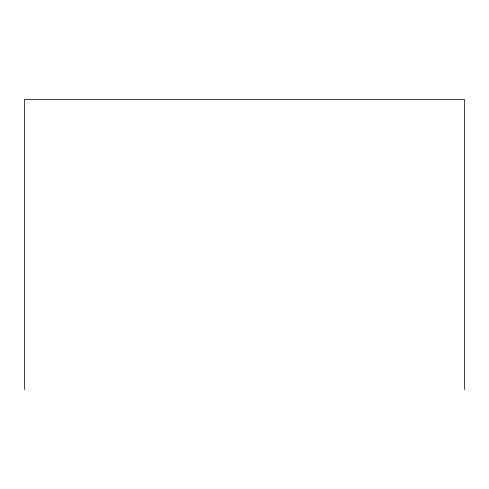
<?xml version="1.0" encoding="UTF-8"?>
<svg xmlns="http://www.w3.org/2000/svg" width="489" height="489" viewBox="0 0 489 489"><rect width="100%" height="100%" fill="white"/><g stroke="black" fill="none" stroke-linecap="round" stroke-linejoin="round"><path stroke-width="0.73" d="M464.55 389.397L464.55 99.603L24.45 99.603L24.45 389.397"/></g></svg>
